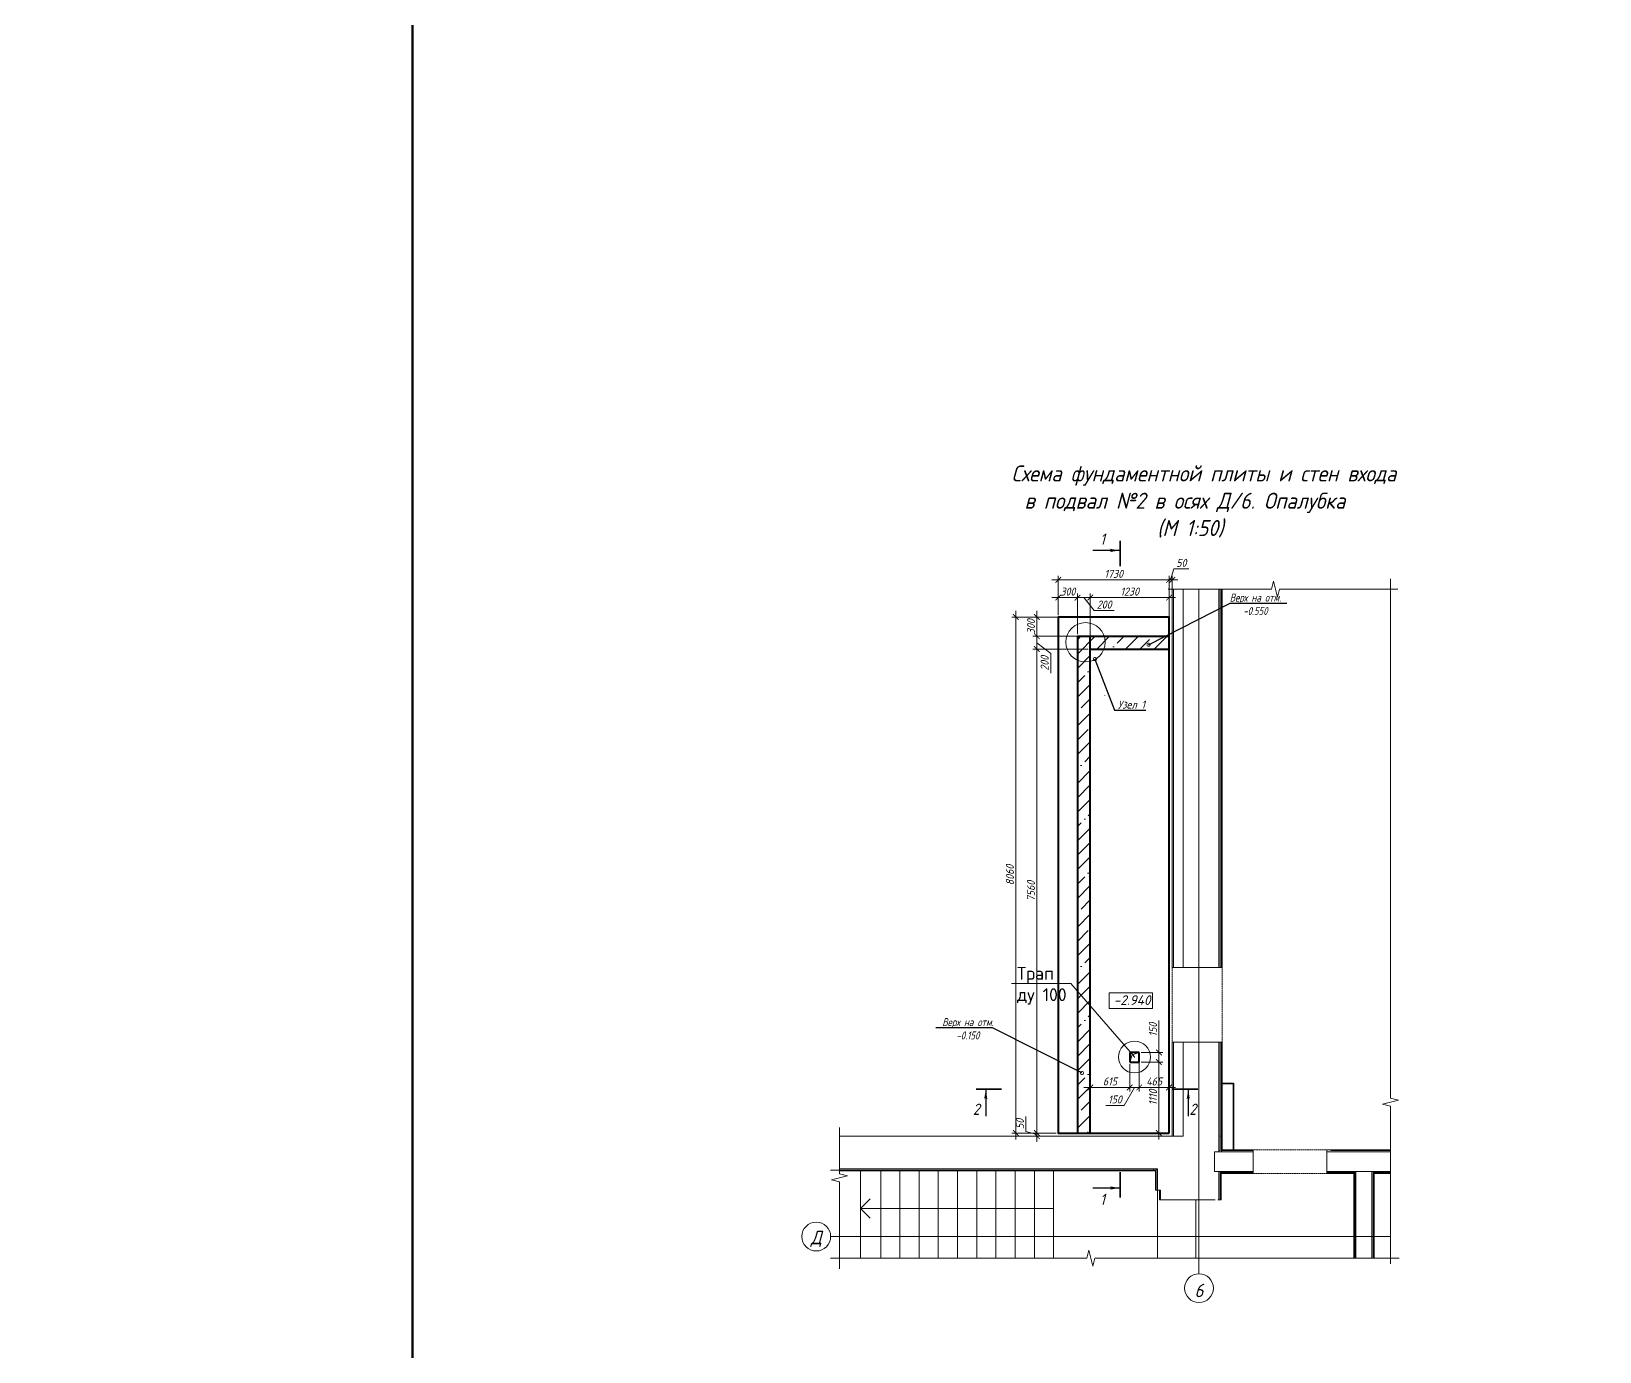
# Model space of a CAD drawing. Header units: millimetres. Extents: x 504091 to 2165846, y 135022 to 442887.
# Drawn here: x 1325311 to 1349805, y 241223 to 261848 of the extents above; entities that cross this region are included whole.
import ezdxf
from ezdxf import colors
from ezdxf.entities.mleader import LeaderData, LeaderLine
from ezdxf.math import Vec2, Vec3

# ---------------------------------------------------------------- set-up
doc = ezdxf.new("R2010")
doc.units = ezdxf.units.MM
for name, pattern in [('ADSK_Линия сетки', [25, 20, -2.5, 0, -2.5]), ('IMPORT-ADSK_Штриховая_ш3 п1_5 _2_', [4.5, 3, -1.5]), ('осеваяX2', [4, 2.5, -0.5, 0.5, -0.5])]:
    doc.linetypes.add(name, pattern=pattern)
doc.layers.get('Defpoints').update_dxf_attribs({"color": 255})
doc.layers.add('!Defpoints', color=255, linetype='Continuous', lineweight=5, plot=False)
doc.layers.add('ВСПОМОГАТЕЛЬНЫЙ', color=52, linetype='Continuous', lineweight=5, plot=False)
for name, color, linetype, lineweight in [('+АР_Вспомогательная', 7, 'Continuous', 9), ('A-DETL', 90, 'Continuous', 9), ('A-DETL-GENF', 92, 'Continuous', 18), ('A-DETL-MEDM', 33, 'Continuous', 9), ('A-DETL-THIN', 151, 'Continuous', 18), ('S-STRS', 31, 'Continuous', 9), ('Аннотация', 7, 'Continuous', 9), ('Монолит тонкий', 204, 'Continuous', 9), ('Обобщенные модели', 7, 'Continuous', 18), ('Оси', 165, 'осеваяX2', 13), ('отметки', 7, 'Continuous', 20), ('Размер', 7, 'Continuous', 13), ('Размеры КР', 164, 'Continuous', 9)]:
    doc.layers.add(name, color=color, linetype=linetype, lineweight=lineweight)
for name, color, linetype in [('PS_Обозначения', 7, 'Continuous'), ('SGRAND', 7, 'Continuous'), ('Контур', 7, 'Continuous')]:
    doc.layers.add(name, color=color, linetype=linetype)
doc.styles.add('GOST 2.304_new', font='isocpeur.ttf', dxfattribs={"width": 0.9, "oblique": 15})
doc.styles.add('PDF ISOCPEUR', font='isocpeur.ttf')
doc.dimstyles.new('SPDS 1_50', dxfattribs={"dimscale": 50, "dimtxt": 2.5, "dimasz": 1.77, "dimexe": 1.25, "dimexo": 0.625, "dimtad": 1, "dimdec": 0, "dimrnd": 0.001, "dimzin": 9, "dimtxsty": 'GOST 2.304_new', "dimblk": 'ARCHTICK', "dimcen": 2.5, "dimdle": 2, "dimclrt": 256, "dimadec": 0, "dimazin": 2, "dimtfac": 0.75, "dimtdec": 0, "dimtmove": 1, "dimatfit": 3, "dimfxl": 0, "dimtolj": 1, "dimlwd": 9, "dimlwe": 9, "dimarcsym": 0})

# ---------------------------------------------------------------- blocks, each defined once
blk = doc.blocks.new('_ArchTick')
at = {"color": 0, "linetype": 'ByBlock', "const_width": 0.15}
blk.add_lwpolyline([(-0.5, -0.5), (0.5, 0.5)], dxfattribs=at)
blk = doc.blocks.new('*D3039')
at = {"layer": 'Defpoints', "color": 0, "lineweight": 20, "transparency": 16777216}
for p in [(1343080, 253279), (1341350, 252698), (1343080, 252698)]:
    blk.add_point(p, dxfattribs=at)
at = {"layer": 'Размеры КР', "color": 0, "lineweight": 9, "transparency": 16777216}
for p, q in [((1341250, 253279), (1343180, 253279)), ((1341350, 252729), (1341350, 253342)), ((1343080, 252729), (1343080, 253342))]:
    blk.add_line(p, q, dxfattribs=at)
at = {"layer": 'Размеры КР', "color": 0, "lineweight": 9, "transparency": 16777216, "xscale": 88.5, "yscale": 88.5, "zscale": 88.5, "rotation": 180}
blk.add_blockref('_ArchTick', (1341350, 253279), dxfattribs=at)
at = {"layer": 'Размеры КР', "color": 0, "lineweight": 9, "transparency": 16777216, "xscale": 88.5, "yscale": 88.5, "zscale": 88.5}
blk.add_blockref('_ArchTick', (1343080, 253279), dxfattribs=at)
at = {"layer": 'Размеры КР', "lineweight": 20, "transparency": 16777216, "insert": (1342215, 253373), "char_height": 125, "attachment_point": 5, "style": 'GOST 2.304_new'}
blk.add_mtext('\\A1;1730', dxfattribs=at)
blk = doc.blocks.new('*D3040')
at = {"layer": 'Defpoints', "color": 0, "lineweight": 20, "transparency": 16777216}
for p in [(1343130, 253279), (1343130, 252855), (1343080, 252698)]:
    blk.add_point(p, dxfattribs=at)
at = {"layer": 'Размеры КР', "color": 0, "lineweight": 9, "transparency": 16777216}
for p, q in [((1343080, 253279), (1342991, 253279)), ((1343080, 252729), (1343080, 253342)), ((1343080, 253279), (1343130, 253279)), ((1343080, 253279), (1343130, 253279)), ((1343105, 253279), (1343156, 253451)), ((1343130, 252887), (1343130, 253342)), ((1343130, 253279), (1343218, 253279)), ((1343156, 253451), (1343387, 253451))]:
    blk.add_line(p, q, dxfattribs=at)
at = {"layer": 'Размеры КР', "color": 0, "lineweight": 9, "transparency": 16777216, "xscale": 88.5, "yscale": 88.5, "zscale": 88.5}
blk.add_blockref('_ArchTick', (1343080, 253279), dxfattribs=at)
at = {"layer": 'Размеры КР', "color": 0, "lineweight": 9, "transparency": 16777216, "xscale": 88.5, "yscale": 88.5, "zscale": 88.5, "rotation": 180}
blk.add_blockref('_ArchTick', (1343130, 253279), dxfattribs=at)
at = {"layer": 'Размеры КР', "lineweight": 20, "transparency": 16777216, "insert": (1343272, 253545), "char_height": 125, "attachment_point": 5, "style": 'GOST 2.304_new'}
blk.add_mtext('\\A1;50', dxfattribs=at)
blk = doc.blocks.new('*D3041')
at = {"layer": 'Defpoints', "color": 0, "lineweight": 20, "transparency": 16777216}
for p in [(1341650, 253002), (1341350, 252698), (1341650, 252398)]:
    blk.add_point(p, dxfattribs=at)
at = {"layer": 'Размеры КР', "color": 0, "lineweight": 9, "transparency": 16777216}
for p, q in [((1341350, 252729), (1341350, 253065)), ((1341650, 252429), (1341650, 253065)), ((1341250, 253002), (1341750, 253002))]:
    blk.add_line(p, q, dxfattribs=at)
at = {"layer": 'Размеры КР', "color": 0, "lineweight": 9, "transparency": 16777216, "xscale": 88.5, "yscale": 88.5, "zscale": 88.5, "rotation": 180}
blk.add_blockref('_ArchTick', (1341350, 253002), dxfattribs=at)
at = {"layer": 'Размеры КР', "color": 0, "lineweight": 9, "transparency": 16777216, "xscale": 88.5, "yscale": 88.5, "zscale": 88.5}
blk.add_blockref('_ArchTick', (1341650, 253002), dxfattribs=at)
at = {"layer": 'Размеры КР', "lineweight": 20, "transparency": 16777216, "insert": (1341500, 253096), "char_height": 125, "attachment_point": 5, "style": 'GOST 2.304_new'}
blk.add_mtext('\\A1;300', dxfattribs=at)
blk = doc.blocks.new('*D3042')
at = {"layer": 'Defpoints', "color": 0, "lineweight": 20, "transparency": 16777216}
for p in [(1341850, 253002), (1341650, 252398), (1341850, 252198)]:
    blk.add_point(p, dxfattribs=at)
at = {"layer": 'Размеры КР', "color": 0, "lineweight": 9, "transparency": 16777216}
for p, q in [((1341650, 252429), (1341650, 253065)), ((1341850, 252229), (1341850, 253065)), ((1341550, 253002), (1341950, 253002)), ((1341750, 253002), (1341912, 252799)), ((1341912, 252799), (1342222, 252799))]:
    blk.add_line(p, q, dxfattribs=at)
at = {"layer": 'Размеры КР', "color": 0, "lineweight": 9, "transparency": 16777216, "xscale": 88.5, "yscale": 88.5, "zscale": 88.5, "rotation": 180}
blk.add_blockref('_ArchTick', (1341650, 253002), dxfattribs=at)
at = {"layer": 'Размеры КР', "color": 0, "lineweight": 9, "transparency": 16777216, "xscale": 88.5, "yscale": 88.5, "zscale": 88.5}
blk.add_blockref('_ArchTick', (1341850, 253002), dxfattribs=at)
at = {"layer": 'Размеры КР', "lineweight": 20, "transparency": 16777216, "insert": (1342067, 252893), "char_height": 125, "attachment_point": 5, "style": 'GOST 2.304_new'}
blk.add_mtext('\\A1;200', dxfattribs=at)
blk = doc.blocks.new('*D3043')
at = {"layer": 'Defpoints', "color": 0, "lineweight": 20, "transparency": 16777216}
for p in [(1343080, 253002), (1341850, 252198), (1343080, 252198)]:
    blk.add_point(p, dxfattribs=at)
at = {"layer": 'Размеры КР', "color": 0, "lineweight": 9, "transparency": 16777216}
for p, q in [((1341850, 252229), (1341850, 253065)), ((1343080, 252229), (1343080, 253065)), ((1341750, 253002), (1343180, 253002))]:
    blk.add_line(p, q, dxfattribs=at)
at = {"layer": 'Размеры КР', "color": 0, "lineweight": 9, "transparency": 16777216, "xscale": 88.5, "yscale": 88.5, "zscale": 88.5, "rotation": 180}
blk.add_blockref('_ArchTick', (1341850, 253002), dxfattribs=at)
at = {"layer": 'Размеры КР', "color": 0, "lineweight": 9, "transparency": 16777216, "xscale": 88.5, "yscale": 88.5, "zscale": 88.5}
blk.add_blockref('_ArchTick', (1343080, 253002), dxfattribs=at)
at = {"layer": 'Размеры КР', "lineweight": 20, "transparency": 16777216, "insert": (1342465, 253096), "char_height": 125, "attachment_point": 5, "style": 'GOST 2.304_new'}
blk.add_mtext('\\A1;1230', dxfattribs=at)
blk = doc.blocks.new('*D3044')
at = {"layer": 'Defpoints', "color": 0, "lineweight": 20, "transparency": 16777216}
for p in [(1341016, 244638), (1341231, 244588), (1341350, 244638)]:
    blk.add_point(p, dxfattribs=at)
at = {"layer": 'Размеры КР', "color": 0, "lineweight": 9, "transparency": 16777216}
for p, q in [((1340844, 244664), (1340844, 244895)), ((1341016, 244638), (1341016, 244726)), ((1341016, 244613), (1340844, 244664)), ((1341318, 244638), (1340954, 244638)), ((1341200, 244588), (1340954, 244588)), ((1341016, 244588), (1341016, 244638)), ((1341016, 244588), (1341016, 244638)), ((1341016, 244588), (1341016, 244499))]:
    blk.add_line(p, q, dxfattribs=at)
at = {"layer": 'Размеры КР', "color": 0, "lineweight": 9, "transparency": 16777216, "xscale": 88.5, "yscale": 88.5, "zscale": 88.5}
for p, rotation in [((1341016, 244638), 270), ((1341016, 244588), 90)]:
    blk.add_blockref('_ArchTick', p, dxfattribs=dict(at, rotation=rotation))
at = {"layer": 'Размеры КР', "lineweight": 20, "transparency": 16777216, "insert": (1340751, 244780), "char_height": 125, "attachment_point": 5, "rotation": 90, "style": 'GOST 2.304_new'}
blk.add_mtext('\\A1;50', dxfattribs=at)
blk = doc.blocks.new('*D3045')
at = {"layer": 'Defpoints', "color": 0, "lineweight": 20, "transparency": 16777216}
for p in [(1341016, 252198), (1341850, 252198), (1341350, 244638)]:
    blk.add_point(p, dxfattribs=at)
at = {"layer": 'Размеры КР', "color": 0, "lineweight": 9, "transparency": 16777216}
for p, q in [((1341016, 244538), (1341016, 252298)), ((1341818, 252198), (1340954, 252198)), ((1341318, 244638), (1340954, 244638))]:
    blk.add_line(p, q, dxfattribs=at)
at = {"layer": 'Размеры КР', "color": 0, "lineweight": 9, "transparency": 16777216, "xscale": 88.5, "yscale": 88.5, "zscale": 88.5}
for p, rotation in [((1341016, 252198), 90), ((1341016, 244638), 270)]:
    blk.add_blockref('_ArchTick', p, dxfattribs=dict(at, rotation=rotation))
at = {"layer": 'Размеры КР', "lineweight": 20, "transparency": 16777216, "insert": (1340923, 248418), "char_height": 125, "attachment_point": 5, "rotation": 90, "style": 'GOST 2.304_new'}
blk.add_mtext('\\A1;7560', dxfattribs=at)
blk = doc.blocks.new('*D3046')
at = {"layer": 'Defpoints', "color": 0, "lineweight": 20, "transparency": 16777216}
for p in [(1341016, 252398), (1341850, 252398), (1341850, 252198)]:
    blk.add_point(p, dxfattribs=at)
at = {"layer": 'Размеры КР', "color": 0, "lineweight": 9, "transparency": 16777216}
for p, q in [((1341818, 252398), (1340954, 252398)), ((1341016, 252098), (1341016, 252498)), ((1341016, 252298), (1341231, 252131)), ((1341818, 252198), (1340954, 252198)), ((1341231, 252131), (1341231, 251821))]:
    blk.add_line(p, q, dxfattribs=at)
at = {"layer": 'Размеры КР', "color": 0, "lineweight": 9, "transparency": 16777216, "xscale": 88.5, "yscale": 88.5, "zscale": 88.5}
for p, rotation in [((1341016, 252398), 90), ((1341016, 252198), 270)]:
    blk.add_blockref('_ArchTick', p, dxfattribs=dict(at, rotation=rotation))
at = {"layer": 'Размеры КР', "lineweight": 20, "transparency": 16777216, "insert": (1341137, 251976), "char_height": 125, "attachment_point": 5, "rotation": 90, "style": 'GOST 2.304_new'}
blk.add_mtext('\\A1;200', dxfattribs=at)
blk = doc.blocks.new('*D3047')
at = {"layer": 'Defpoints', "color": 0, "lineweight": 20, "transparency": 16777216}
for p in [(1341016, 252698), (1341650, 252698), (1341850, 252398)]:
    blk.add_point(p, dxfattribs=at)
at = {"layer": 'Размеры КР', "color": 0, "lineweight": 9, "transparency": 16777216}
for p, q in [((1341016, 252298), (1341016, 252798)), ((1341618, 252698), (1340954, 252698)), ((1341818, 252398), (1340954, 252398))]:
    blk.add_line(p, q, dxfattribs=at)
at = {"layer": 'Размеры КР', "color": 0, "lineweight": 9, "transparency": 16777216, "xscale": 88.5, "yscale": 88.5, "zscale": 88.5}
for p, rotation in [((1341016, 252698), 90), ((1341016, 252398), 270)]:
    blk.add_blockref('_ArchTick', p, dxfattribs=dict(at, rotation=rotation))
at = {"layer": 'Размеры КР', "lineweight": 20, "transparency": 16777216, "insert": (1340923, 252548), "char_height": 125, "attachment_point": 5, "rotation": 90, "style": 'GOST 2.304_new'}
blk.add_mtext('\\A1;300', dxfattribs=at)
blk = doc.blocks.new('*D3048')
at = {"layer": 'Defpoints', "color": 0, "lineweight": 20, "transparency": 16777216}
for p in [(1340688, 252698), (1341350, 252698), (1341350, 244638)]:
    blk.add_point(p, dxfattribs=at)
at = {"layer": 'Размеры КР', "color": 0, "lineweight": 9, "transparency": 16777216}
for p, q in [((1340688, 244538), (1340688, 252798)), ((1341318, 252698), (1340626, 252698)), ((1341318, 244638), (1340626, 244638))]:
    blk.add_line(p, q, dxfattribs=at)
at = {"layer": 'Размеры КР', "color": 0, "lineweight": 9, "transparency": 16777216, "xscale": 88.5, "yscale": 88.5, "zscale": 88.5}
for p, rotation in [((1340688, 252698), 90), ((1340688, 244638), 270)]:
    blk.add_blockref('_ArchTick', p, dxfattribs=dict(at, rotation=rotation))
at = {"layer": 'Размеры КР', "lineweight": 20, "transparency": 16777216, "insert": (1340594, 248668), "char_height": 125, "attachment_point": 5, "rotation": 90, "style": 'GOST 2.304_new'}
blk.add_mtext('\\A1;8060', dxfattribs=at)
blk = doc.blocks.new('_DotSmall')
at = {"color": 0, "linetype": 'ByBlock', "lineweight": 35, "const_width": 0.5}
blk.add_lwpolyline([(-0.0625, 0, 1), (0.0625, 0, 1)], format="xyb", close=True, dxfattribs=at)
blk = doc.blocks.new('_None')
blk = doc.blocks.new('*D4284')
at = {"layer": 'Defpoints', "color": 0, "lineweight": 20, "transparency": 16777216}
for p in [(1342465, 245747), (1341850, 245578), (1342465, 245350)]:
    blk.add_point(p, dxfattribs=at)
at = {"layer": 'Размеры КР', "color": 0, "lineweight": 9, "transparency": 16777216}
for p, q in [((1342465, 245716), (1342465, 245288)), ((1341850, 245547), (1341850, 245288)), ((1341750, 245350), (1342565, 245350))]:
    blk.add_line(p, q, dxfattribs=at)
at = {"layer": 'Размеры КР', "color": 0, "lineweight": 9, "transparency": 16777216, "xscale": 88.5, "yscale": 88.5, "zscale": 88.5, "rotation": 180}
blk.add_blockref('_ArchTick', (1341850, 245350), dxfattribs=at)
at = {"layer": 'Размеры КР', "color": 0, "lineweight": 9, "transparency": 16777216, "xscale": 88.5, "yscale": 88.5, "zscale": 88.5}
blk.add_blockref('_ArchTick', (1342465, 245350), dxfattribs=at)
at = {"layer": 'Размеры КР', "lineweight": 20, "transparency": 16777216, "insert": (1342157, 245444), "char_height": 125, "attachment_point": 5, "style": 'GOST 2.304_new'}
blk.add_mtext('\\A1;615', dxfattribs=at)
blk = doc.blocks.new('*D4285')
at = {"layer": 'Defpoints', "color": 0, "lineweight": 20, "transparency": 16777216}
for p in [(1342465, 245747), (1342615, 245787), (1342615, 245350)]:
    blk.add_point(p, dxfattribs=at)
at = {"layer": 'Размеры КР', "color": 0, "lineweight": 9, "transparency": 16777216}
for p, q in [((1342465, 245716), (1342465, 245288)), ((1342615, 245756), (1342615, 245288)), ((1342365, 245350), (1342715, 245350)), ((1342540, 245350), (1342379, 245068)), ((1342379, 245068), (1342091, 245068))]:
    blk.add_line(p, q, dxfattribs=at)
at = {"layer": 'Размеры КР', "color": 0, "lineweight": 9, "transparency": 16777216, "xscale": 88.5, "yscale": 88.5, "zscale": 88.5, "rotation": 180}
blk.add_blockref('_ArchTick', (1342465, 245350), dxfattribs=at)
at = {"layer": 'Размеры КР', "color": 0, "lineweight": 9, "transparency": 16777216, "xscale": 88.5, "yscale": 88.5, "zscale": 88.5}
blk.add_blockref('_ArchTick', (1342615, 245350), dxfattribs=at)
at = {"layer": 'Размеры КР', "lineweight": 20, "transparency": 16777216, "insert": (1342235, 245162), "char_height": 125, "attachment_point": 5, "style": 'GOST 2.304_new'}
blk.add_mtext('\\A1;150', dxfattribs=at)
blk = doc.blocks.new('*D4286')
at = {"layer": 'Defpoints', "color": 0, "lineweight": 20, "transparency": 16777216}
for p in [(1342615, 245787), (1343080, 245772), (1343080, 245350)]:
    blk.add_point(p, dxfattribs=at)
at = {"layer": 'Размеры КР', "color": 0, "lineweight": 9, "transparency": 16777216}
for p, q in [((1342615, 245756), (1342615, 245288)), ((1343080, 245741), (1343080, 245288)), ((1342515, 245350), (1343180, 245350))]:
    blk.add_line(p, q, dxfattribs=at)
at = {"layer": 'Размеры КР', "color": 0, "lineweight": 9, "transparency": 16777216, "xscale": 88.5, "yscale": 88.5, "zscale": 88.5, "rotation": 180}
blk.add_blockref('_ArchTick', (1342615, 245350), dxfattribs=at)
at = {"layer": 'Размеры КР', "color": 0, "lineweight": 9, "transparency": 16777216, "xscale": 88.5, "yscale": 88.5, "zscale": 88.5}
blk.add_blockref('_ArchTick', (1343080, 245350), dxfattribs=at)
at = {"layer": 'Размеры КР', "lineweight": 20, "transparency": 16777216, "insert": (1342847, 245444), "char_height": 125, "attachment_point": 5, "style": 'GOST 2.304_new'}
blk.add_mtext('\\A1;465', dxfattribs=at)
blk = doc.blocks.new('*D4287')
at = {"layer": 'Defpoints', "color": 0, "lineweight": 20, "transparency": 16777216}
for p in [(1342615, 245747), (1342922, 245747), (1342683, 244638)]:
    blk.add_point(p, dxfattribs=at)
at = {"layer": 'Размеры КР', "color": 0, "lineweight": 9, "transparency": 16777216}
for p, q in [((1342646, 245747), (1342985, 245747)), ((1342922, 244538), (1342922, 245847)), ((1342714, 244638), (1342985, 244638))]:
    blk.add_line(p, q, dxfattribs=at)
at = {"layer": 'Размеры КР', "color": 0, "lineweight": 9, "transparency": 16777216, "xscale": 88.5, "yscale": 88.5, "zscale": 88.5}
for p, rotation in [((1342922, 245747), 90), ((1342922, 244638), 270)]:
    blk.add_blockref('_ArchTick', p, dxfattribs=dict(at, rotation=rotation))
at = {"layer": 'Размеры КР', "lineweight": 20, "transparency": 16777216, "insert": (1342829, 245193), "char_height": 125, "attachment_point": 5, "rotation": 90, "style": 'GOST 2.304_new'}
blk.add_mtext('\\A1;1110', dxfattribs=at)
blk = doc.blocks.new('*D4288')
at = {"layer": 'Defpoints', "color": 0, "lineweight": 20, "transparency": 16777216}
for p in [(1342615, 245897), (1342615, 245747), (1342922, 245897)]:
    blk.add_point(p, dxfattribs=at)
at = {"layer": 'Размеры КР', "color": 0, "lineweight": 9, "transparency": 16777216}
for p, q in [((1342922, 246396), (1342922, 245897)), ((1342922, 245647), (1342922, 245997)), ((1342646, 245897), (1342985, 245897)), ((1342646, 245747), (1342985, 245747))]:
    blk.add_line(p, q, dxfattribs=at)
at = {"layer": 'Размеры КР', "color": 0, "lineweight": 9, "transparency": 16777216, "xscale": 88.5, "yscale": 88.5, "zscale": 88.5}
for p, rotation in [((1342922, 245897), 90), ((1342922, 245747), 270)]:
    blk.add_blockref('_ArchTick', p, dxfattribs=dict(at, rotation=rotation))
at = {"layer": 'Размеры КР', "lineweight": 20, "transparency": 16777216, "insert": (1342829, 246253), "char_height": 125, "attachment_point": 5, "rotation": 90, "style": 'GOST 2.304_new'}
blk.add_mtext('\\A1;150', dxfattribs=at)

msp = doc.modelspace()

# ---------------------------------------------------------------- hatches: boundary and pattern name
at = {"layer": 'A-DETL-GENF'}
for points in [[(1344072.7163, 245403.7605), (1344072.7163, 245415.7605), (1343911.6436, 245415.7605), (1343911.6436, 245403.7605)], [(1344091.6436, 244375.7605), (1344091.6436, 245415.7605), (1344079.6436, 245415.7605), (1344079.6436, 244375.7605)]]:
    msp.add_hatch(color=150, dxfattribs=at).paths.add_polyline_path(points)
at = {"layer": 'PS_Обозначения', "ltscale": 50}
for points in [[(1342301.9386, 253739.1372), (1342151.9386, 253765.5372, -0.8390996312), (1342151.9386, 253712.7372)], [(1340217.1418, 245310.2996), (1340190.7418, 245160.2996, -0.8390996312), (1340243.5418, 245160.2996)], [(1343380.0102, 245310.2996), (1343406.4102, 245160.2996, 0.8390996312), (1343353.6102, 245160.2996)], [(1342301.9386, 243778.8136), (1342151.9386, 243752.4136, 0.8390996312), (1342151.9386, 243805.2136)]]:
    msp.add_hatch(color=256, dxfattribs=at).paths.add_polyline_path(points, flags=0)
at = {"layer": 'SGRAND', "lineweight": 20}
h = msp.add_hatch(dxfattribs=at)
h.set_pattern_fill('ANSI35', color=256, scale=50)
h.paths.add_polyline_path([(1341849.6436, 252197.8343), (1343079.6436, 252197.8343), (1343079.6436, 252397.8343), (1341649.6436, 252397.8343), (1341649.6436, 244637.8343), (1341849.6436, 244637.8343)])

# ---------------------------------------------------------------- linework, layer by layer
at = {"layer": '!Defpoints', "ltscale": 50}
msp.add_circle((1342539.9037, 245824.8379), 249.0868, dxfattribs=at)
at = {"layer": '+АР_Вспомогательная', "color": 7, "linetype": 'Continuous', "ltscale": 50}
for points in [[(1346539.7141, 253294.4139), (1346539.7141, 245182.2567), (1346664.7141, 245151.0067), (1346414.7141, 245088.5067), (1346539.7141, 245057.2567), (1346539.7141, 242593.0162)], [(1343068.6378, 253131.4399), (1344681.4142, 253131.4399), (1344712.6642, 253256.4399), (1344775.1642, 253006.4399), (1344806.4142, 253131.4399), (1346653.424, 253131.4399)], [(1337934.7994, 244726.187), (1337934.7994, 244002.3505), (1338059.7994, 243971.1005), (1337809.7994, 243908.6005), (1337934.7994, 243877.3505), (1337934.7994, 242514.078)], [(1337790.2368, 242681.0658), (1341796.0541, 242681.0658), (1341827.3041, 242806.0658), (1341889.8041, 242556.0658), (1341921.0541, 242681.0658), (1346671.2978, 242681.0658)]]:
    msp.add_lwpolyline(points, dxfattribs=at)
at = {"layer": 'A-DETL', "color": 18, "true_color": 0x000000}
for p, q in [((1343879.6436, 253131.4399), (1343879.6436, 247223.8094)), ((1343899.6436, 253131.4399), (1343899.6436, 247223.8094)), ((1343909.6436, 247223.8094), (1343909.6436, 253131.4399)), ((1343911.6436, 248018.6273), (1343911.6436, 253131.4399)), ((1343911.6436, 247223.8094), (1343911.6436, 248006.6273)), ((1343859.6436, 247223.8094), (1343911.6436, 247223.8094)), ((1343859.6436, 246056.8094), (1343911.6436, 246056.8094)), ((1343879.6436, 244363.7605), (1343879.6436, 246056.8094)), ((1343899.6436, 246056.8094), (1343899.6436, 244587.8343)), ((1343909.6436, 244373.7605), (1343909.6436, 246056.8094)), ((1343911.6436, 246056.8094), (1343911.6436, 245415.7605)), ((1343911.6436, 245403.7605), (1343911.6436, 244375.7605)), ((1343791.9427, 244038.7605), (1343791.9427, 244343.7605)), ((1343791.9427, 244343.7605), (1343899.6436, 244343.7605)), ((1343859.6436, 244363.7605), (1343859.6436, 244343.7605)), ((1343909.6436, 244363.7605), (1343899.6436, 244363.7605)), ((1344393.5643, 244373.7605), (1343909.6436, 244373.7605)), ((1344308.5643, 244363.7605), (1343909.6436, 244363.7605)), ((1343911.6436, 244375.7605), (1344079.6436, 244375.7605)), ((1344091.6436, 244375.7605), (1344393.5643, 244375.7605)), ((1344308.5643, 244363.7605), (1344393.5643, 244363.7605)), ((1344393.5643, 244343.7605), (1344308.5643, 244343.7605)), ((1346539.7141, 244375.7605), (1345543.5643, 244375.7605)), ((1346539.7141, 244373.7605), (1345543.5643, 244373.7605)), ((1345608.5643, 244363.7605), (1346539.7141, 244363.7605)), ((1337934.7994, 244057.8343), (1337792.2114, 244057.8343)), ((1342837.2468, 244057.8343), (1337792.2114, 244057.8343)), ((1337934.7994, 244047.8343), (1342869.6436, 244047.8343)), ((1337934.7994, 244045.8343), (1342867.6436, 244045.8343)), ((1338260.9222, 242681.0658), (1338260.9222, 244045.8343)), ((1338260.9222, 244045.8343), (1338260.9222, 242681.0658)), ((1338575.9222, 244045.8343), (1338575.9222, 242681.0658)), ((1338575.9222, 242681.0658), (1338575.9222, 244045.8343)), ((1338875.9222, 244045.8343), (1338875.9222, 242681.0658)), ((1338875.9222, 242681.0658), (1338875.9222, 244045.8343)), ((1339175.9222, 244045.8343), (1339175.9222, 242681.0658)), ((1339175.9222, 242681.0658), (1339175.9222, 244045.8343)), ((1339475.9222, 244045.8343), (1339475.9222, 242681.0658)), ((1339475.9222, 242681.0658), (1339475.9222, 244045.8343)), ((1339775.9222, 244045.8343), (1339775.9222, 242681.0658)), ((1339775.9222, 242681.0658), (1339775.9222, 244045.8343)), ((1340075.9222, 244045.8343), (1340075.9222, 242681.0658)), ((1340075.9222, 242681.0658), (1340075.9222, 244045.8343)), ((1340375.9222, 244045.8343), (1340375.9222, 242681.0658)), ((1340375.9222, 242681.0658), (1340375.9222, 244045.8343)), ((1340675.9222, 244045.8343), (1340675.9222, 242681.0658)), ((1340675.9222, 242681.0658), (1340675.9222, 244045.8343)), ((1340975.9222, 242681.0658), (1340975.9222, 244045.8343)), ((1340975.9222, 244045.8343), (1340975.9222, 242681.0658)), ((1341275.9222, 242681.0658), (1341275.9222, 244045.8343)), ((1341275.9222, 244045.8343), (1341275.9222, 242681.0658)), ((1342837.2468, 244077.8343), (1342837.2468, 244057.8343)), ((1342837.2468, 244057.8343), (1342879.6436, 244057.8343)), ((1342867.6436, 244045.8343), (1342867.6436, 243744.107)), ((1342869.6436, 244047.8343), (1342869.6436, 243744.1018)), ((1342879.6436, 244057.8343), (1342879.6436, 244071.8343)), ((1342879.6436, 244071.8343), (1342899.6436, 244071.8343)), ((1342879.6436, 243744.0757), (1342879.6436, 244057.8343)), ((1343859.6436, 244038.7605), (1343791.9427, 244038.7605)), ((1343879.6436, 244018.7605), (1343889.6436, 244018.7605)), ((1343879.6436, 244018.7605), (1343879.6436, 243744.0757)), ((1343889.6436, 244018.7605), (1344308.5643, 244018.7605)), ((1343889.6436, 243594.0212), (1343889.6436, 244008.7605)), ((1343889.6436, 244008.7605), (1344393.5643, 244008.7605)), ((1343891.6436, 243594.0212), (1343891.6436, 244006.7605)), ((1343891.6436, 244006.7605), (1344393.5643, 244006.7605)), ((1344393.5643, 244018.7605), (1344308.5643, 244018.7605)), ((1344393.5643, 244006.7605), (1344393.5643, 244038.7605)), ((1345543.5643, 244038.7605), (1345543.5643, 244006.7605)), ((1345543.5643, 244018.7605), (1345608.5643, 244018.7605)), ((1345543.5643, 244008.7605), (1345968.9229, 244008.7605)), ((1345543.5643, 244006.7605), (1345966.9229, 244006.7605)), ((1345608.5643, 244018.7605), (1345968.9229, 244018.7605)), ((1345966.9229, 244006.7605), (1345966.9229, 242681.0658)), ((1345968.9229, 244018.7605), (1345978.9229, 244018.7605)), ((1345968.9229, 244008.7605), (1345968.9229, 242681.0658)), ((1345978.9229, 244018.7605), (1345978.9229, 242681.0658)), ((1346268.9229, 242681.0658), (1346268.9229, 244018.7605)), ((1346268.9229, 244018.7605), (1346539.7141, 244018.7605)), ((1346278.9229, 242681.0658), (1346278.9229, 244008.7605)), ((1346278.9229, 244008.7605), (1346539.7141, 244008.7605)), ((1346280.9229, 242681.0658), (1346280.9229, 244006.7605)), ((1346280.9229, 244006.7605), (1346539.7141, 244006.7605)), ((1342867.6436, 243744.107), (1342879.6436, 243744.0757)), ((1342879.6436, 243744.0757), (1342899.6436, 243744.0757)), ((1343879.6436, 243594.0757), (1343879.6436, 243744.0757)), ((1343859.6436, 243594.0757), (1343879.6436, 243594.0757)), ((1343879.6436, 243594.0212), (1343891.6436, 243594.0212))]:
    msp.add_line(p, q, dxfattribs=at)
at = {"layer": 'A-DETL', "color": 18, "lineweight": 18, "true_color": 0x000000}
for p, q in [((1343879.6436, 244363.7605), (1343859.6436, 244363.7605)), ((1343859.6436, 244343.7605), (1343899.6436, 244343.7605)), ((1338260.9222, 242681.0658), (1338260.9222, 244045.8343)), ((1342899.6436, 243744.0757), (1342899.6436, 242681.0658)), ((1342899.6436, 242681.0658), (1342899.6436, 243744.0757)), ((1342932.6436, 243744.0757), (1342932.6436, 243594.0757)), ((1338260.9222, 243457.5691), (1338410.9222, 243607.5691)), ((1342932.6436, 243594.0757), (1342944.6436, 243594.0757)), ((1343499.6436, 243594.0757), (1343499.6436, 242681.0658)), ((1343859.6436, 243594.0212), (1343879.6436, 243594.0212)), ((1338575.9222, 243457.5691), (1338260.9222, 243457.5691)), ((1338260.9222, 243457.5691), (1338410.9222, 243307.5691)), ((1338875.9222, 243457.5691), (1338575.9222, 243457.5691)), ((1339175.9222, 243457.5691), (1338875.9222, 243457.5691)), ((1339475.9222, 243457.5691), (1339175.9222, 243457.5691)), ((1339775.9222, 243457.5691), (1339475.9222, 243457.5691)), ((1340075.9222, 243457.5691), (1339775.9222, 243457.5691)), ((1340375.9222, 243457.5691), (1340075.9222, 243457.5691)), ((1340675.9222, 243457.5691), (1340375.9222, 243457.5691)), ((1340975.9222, 243457.5691), (1340675.9222, 243457.5691)), ((1341275.9222, 243457.5691), (1340975.9222, 243457.5691))]:
    msp.add_line(p, q, dxfattribs=at)
at = {"layer": 'A-DETL'}
msp.add_arc((1342108.9229, 251513.9762), 50, 229.09090909, 230.84897235, dxfattribs=at)
at = {"layer": 'A-DETL-MEDM', "color": 18, "true_color": 0x000000}
for p, q in [((1343299.6436, 253131.4399), (1343299.6436, 249897.8343)), ((1343859.6436, 247223.8094), (1343859.6436, 253131.4399)), ((1343899.6436, 248006.6273), (1343899.6436, 248018.6273)), ((1343899.6436, 248018.6273), (1343911.6436, 248018.6273)), ((1343911.6436, 248006.6273), (1343899.6436, 248006.6273)), ((1343129.6436, 247223.8094), (1343859.6436, 247223.8094)), ((1343859.6436, 246056.8094), (1343299.6436, 246056.8094)), ((1343859.6436, 244363.7605), (1343859.6436, 246056.8094)), ((1343899.6436, 245403.7605), (1343899.6436, 245415.7605)), ((1343899.6436, 245415.7605), (1343911.6436, 245415.7605)), ((1343911.6436, 245403.7605), (1343899.6436, 245403.7605)), ((1343299.6436, 244587.8343), (1337934.7994, 244587.8343)), ((1343899.6436, 244587.8343), (1343879.6436, 244587.8343)), ((1343899.6436, 244343.7605), (1343899.6436, 244587.8343)), ((1344308.5643, 244343.7605), (1343899.6436, 244343.7605)), ((1344393.5643, 244343.7605), (1343899.6436, 244343.7605)), ((1344393.5643, 244038.7605), (1344393.5643, 244373.7605)), ((1345543.5643, 244038.7605), (1345543.5643, 244373.7605)), ((1346539.7141, 244343.7605), (1345543.5643, 244343.7605)), ((1345608.5643, 244343.7605), (1346539.7141, 244343.7605)), ((1342899.6436, 244077.8343), (1337934.7994, 244077.8343)), ((1342899.6436, 243744.0757), (1342899.6436, 244077.8343)), ((1343859.6436, 243594.0757), (1343859.6436, 244038.7605)), ((1343859.6436, 244038.7605), (1344393.5643, 244038.7605)), ((1346539.7141, 244038.7605), (1345543.5643, 244038.7605)), ((1345998.9229, 244038.7605), (1345998.9229, 242681.0658)), ((1346248.9229, 242681.0658), (1346248.9229, 244038.7605)), ((1342944.6436, 243744.0757), (1342899.6436, 243744.0757)), ((1342944.6436, 243594.0757), (1342944.6436, 243744.0757)), ((1343799.6436, 243594.0757), (1342944.6436, 243594.0757)), ((1343839.6436, 243594.0757), (1343859.6436, 243594.0757))]:
    msp.add_line(p, q, dxfattribs=at)
at = {"layer": 'A-DETL-THIN', "color": 18, "true_color": 0x000000}
for p, q in [((1343129.6436, 253131.4399), (1343129.6436, 247223.8094)), ((1343149.6436, 253131.4399), (1343149.6436, 247223.8094)), ((1343299.6436, 247223.8094), (1343299.6436, 249897.8343)), ((1343911.6436, 248018.6273), (1343911.6436, 248006.6273)), ((1343129.6436, 246056.8094), (1343129.6436, 244587.8343)), ((1343149.6436, 246056.8094), (1343149.6436, 244587.8343)), ((1343299.6436, 246056.8094), (1343149.6436, 246056.8094)), ((1343299.6436, 244587.8343), (1343299.6436, 246056.8094)), ((1344072.7163, 245415.7605), (1343911.6436, 245415.7605)), ((1343911.6436, 245415.7605), (1343911.6436, 245403.7605)), ((1343911.6436, 245403.7605), (1344072.7163, 245403.7605)), ((1344072.7163, 245403.7605), (1344072.7163, 245415.7605)), ((1344091.6436, 245415.7605), (1344079.6436, 245415.7605)), ((1344079.6436, 245415.7605), (1344079.6436, 244375.7605)), ((1344091.6436, 244375.7605), (1344091.6436, 245415.7605)), ((1344079.6436, 244375.7605), (1344091.6436, 244375.7605)), ((1340245.5137, 244057.5691), (1340095.5137, 244057.5691))]:
    msp.add_line(p, q, dxfattribs=at)
at = {"layer": 'PS_Обозначения', "ltscale": 50}
for points in [[(1342314.4386, 253489.1372, 25, 25, 0), (1342314.4386, 253889.1372, 0, 0, 0)], [(1340467.1418, 245322.7996, 25, 25, 0), (1340067.1418, 245322.7996, 0, 0, 0)], [(1343130.0102, 245322.7996, 25, 25, 0), (1343530.0102, 245322.7996, 0, 0, 0)], [(1342314.4386, 244028.8136, 25, 25, 0), (1342314.4386, 243628.8136, 0, 0, 0)]]:
    msp.add_lwpolyline(points, format="xyseb", dxfattribs=at)
for points in [[(1342301.9386, 253739.1372), (1341892.0475, 253739.1372)], [(1340217.1418, 245310.2996), (1340217.1418, 244900.4085)], [(1343380.0102, 245310.2996), (1343380.0102, 244900.4085)], [(1342301.9386, 243778.8136), (1341892.0475, 243778.8136)]]:
    msp.add_lwpolyline(points, dxfattribs=at)
at = {"layer": 'S-STRS', "color": 18, "linetype": 'IMPORT-ADSK_Штриховая_ш3 п1_5 _2_', "true_color": 0x000000}
for points in [[(1343129.6436, 247223.8094), (1343911.6436, 247223.8094), (1343911.6436, 246056.8094), (1343129.6436, 246056.8094)], [(1344393.5643, 244375.7605), (1345543.5643, 244375.7605), (1345543.5643, 244006.7605), (1344393.5643, 244006.7605)]]:
    msp.add_lwpolyline(points, close=True, dxfattribs=at)
at = {"layer": 'Аннотация', "lineweight": 20}
msp.add_lwpolyline([(1342143.2302, 246825.4569), (1342823.7291, 246825.4569), (1342823.7291, 246580.6985), (1342143.2302, 246580.6985)], close=True, dxfattribs=at)
at = {"layer": 'ВСПОМОГАТЕЛЬНЫЙ', "color": 6}
msp.add_line((1343911.6436, 247223.8094), (1343299.6436, 247223.8094), dxfattribs=at)
at = {"layer": 'Контур', "lineweight": 20}
for centre in [(1337569.8351, 243020.3094), (1343546.8121, 242214.7839)]:
    msp.add_circle(centre, 225, dxfattribs=at)
at = {"layer": 'Монолит тонкий', "lineweight": 40, "ltscale": 100}
for p, q in [((1341649.6436, 252397.8343), (1343079.6436, 252397.8343)), ((1341649.6436, 252397.8343), (1341649.6436, 244637.8343)), ((1341849.6436, 244637.8343), (1341849.6436, 252397.8343)), ((1341849.6436, 252197.8343), (1343079.6436, 252197.8343)), ((1342614.9037, 245897.3379), (1342464.9037, 245897.3379)), ((1342464.9037, 245897.3379), (1342464.9037, 245747.3379)), ((1342464.9037, 245747.3379), (1342614.9037, 245747.3379)), ((1342614.9037, 245747.3379), (1342614.9037, 245897.3379))]:
    msp.add_line(p, q, dxfattribs=at)
msp.add_lwpolyline([(1343079.6436, 244637.8343), (1343079.6436, 252697.8343), (1341349.6436, 252697.8343), (1341349.6436, 244637.8343)], close=True, dxfattribs=at)
at = {"layer": 'Обобщенные модели'}
for p, q in [((1342464.9037, 245747.3379), (1342464.9037, 245897.3379)), ((1342464.9037, 245897.3379), (1342614.9037, 245897.3379)), ((1342502.4037, 245859.8379), (1342464.9037, 245747.3379)), ((1342614.9037, 245747.3379), (1342464.9037, 245747.3379)), ((1342614.9037, 245897.3379), (1342502.4037, 245859.8379)), ((1342614.9037, 245897.3379), (1342614.9037, 245747.3379))]:
    msp.add_line(p, q, dxfattribs=at)
for start, end in [(0, 180), (120, 180), (180, 0), (240, 345), (15, 90)]:
    msp.add_arc((1342539.9037, 245822.3379), 2.5, start, end, dxfattribs=at)
at = {"layer": 'Оси', "linetype": 'ADSK_Линия сетки'}
for p, q in [((1343546.8121, 242439.7839), (1343546.8121, 253131.4399)), ((1337794.8351, 243020.3094), (1346539.7141, 243020.3094))]:
    msp.add_line(p, q, dxfattribs=at)
at = {"layer": 'Размеры КР', "color": 1, "lineweight": 60}
for points in [[(1260123.0692, 282473.5457), (1331263.6589, 282473.5457), (1331263.6589, 202751.1477), (1260123.0692, 202751.1477)], [(1331263.6589, 282473.5457), (1383846.3793, 282473.5457), (1383846.3793, 199677.5861), (1331263.6589, 199677.5861)]]:
    msp.add_lwpolyline(points, close=True, dxfattribs=at)
at = {"layer": 'Размеры КР', "lineweight": 20}
msp.add_circle((1341774.7671, 252304.2878), 307.2389, dxfattribs=at)

# ---------------------------------------------------------------- texts
at = {"layer": 'PS_Обозначения', "style": 'GOST 2.304_new', "oblique": 15, "width": 0.9}
for s, p in [('1', (1342000.4494, 253828.674)), ('2', (1340015.0949, 244921.939)), ('2', (1343396.6833, 244921.939)), ('1', (1342000.4494, 243514.2768))]:
    msp.add_text(s, height=175, dxfattribs=at).set_placement(p)
at = {"layer": 'Аннотация', "lineweight": 9, "insert": (1340082.8555, 255066.7608), "char_height": 250, "attachment_point": 1, "line_spacing_factor": 1.022766, "style": 'GOST 2.304_new'}
msp.add_mtext_dynamic_manual_height_columns('\\pi536.4281;Схема фундаментной плиты и стен входа \\P\\pi739.43975;в подвал №2 в осях Д/6. Опалубка  \\P\\pi2810.12895;(М 1:50)', width=6808.815989, gutter_width=2500, heights=[1983.7092], dxfattribs=at)
at = {"layer": 'Оси', "char_height": 210, "width": 139.32, "attachment_point": 5, "line_spacing_factor": 1.022766, "style": 'GOST 2.304_new'}
for s, insert in [('\\pt53.9994,108.0009,162.0003,215.9997,269.9991,324.0006,378,431.9994,486.0009,540.0003,593.9997,647.9991,702.0006,756,809.9994,864.0009,918.0003,971.9997,1025.9991,1080.0006,1134,1187.9994,1242.0009,1296.0003,1349.9997,1403.9991,1458.0006,1512,1565.9994,1620.0009,1674.0003,1727.9997;Д', (1337569.4198, 242983.8571)), ('\\pt53.9994,108.0009,162.0003,215.9997,269.9991,324.0006,378,431.9994,486.0009,540.0003,593.9997,647.9991,702.0006,756,809.9994,864.0009,918.0003,971.9997,1025.9991,1080.0006,1134,1187.9994,1242.0009,1296.0003,1349.9997,1403.9991,1458.0006,1512,1565.9994,1620.0009,1674.0003,1727.9997;6', (1343546.3968, 242178.3316))]:
    msp.add_mtext(s, dxfattribs=dict(at, insert=insert))
at = {"layer": 'отметки', "lineweight": 20, "insert": (1342215.9768, 246788.9662), "char_height": 150, "width": 771.616927, "attachment_point": 1, "line_spacing_factor": 1.022761, "style": 'GOST 2.304_new'}
msp.add_mtext('{\\W1;-2.940}', dxfattribs=at)

# ---------------------------------------------------------------- dimensions: what is measured, and where the dimension line sits
at = {"layer": 'Размеры КР', "lineweight": 20}
for base, p1, p2, picture, middle in [((1343129.6436, 253279.1529), (1343079.6436, 252697.8343), (1343129.6436, 252855.4671), '*D3040', (1343187.4561, 253544.7779)), ((1343079.6436, 253279.1529), (1341349.6436, 252697.8343), (1343079.6436, 252697.8343), '*D3039', (1342214.6436, 253372.9029)), ((1343079.6436, 253002.2928), (1341849.6436, 252197.8343), (1343079.6436, 252197.8343), '*D3043', (1342464.6436, 253096.0428)), ((1342464.9037, 245350.0694), (1341849.6436, 245577.9817), (1342464.9037, 245747.3379), '*D4284', (1342157.2737, 245443.8194)), ((1343079.6436, 245350.0694), (1342614.9037, 245787.4806), (1343079.6436, 245771.8749), '*D4286', (1342847.2737, 245443.8194))]:
    dim = msp.add_linear_dim(base=base, p1=p1, p2=p2, dimstyle='SPDS 1_50', dxfattribs=at)
    dim.commit()
    dim.dimension.update_dxf_attribs({"geometry": picture, "text_midpoint": middle})
for base, p1, p2, picture, middle in [((1341649.6436, 253002.2928), (1341349.6436, 252697.8343), (1341649.6436, 252397.8343), '*D3041', (1341499.6436, 253002.2928)), ((1341849.6436, 253002.2928), (1341649.6436, 252397.8343), (1341849.6436, 252197.8343), '*D3042', (1341943.7276, 252798.7546)), ((1342614.9037, 245350.0694), (1342464.9037, 245747.3379), (1342614.9037, 245787.4806), '*D4285', (1342347.3444, 245068.2211))]:
    dim = msp.add_linear_dim(base=base, p1=p1, p2=p2, dimstyle='SPDS 1_50', dxfattribs=at)
    dim.commit()
    dim.dimension.update_dxf_attribs({"geometry": picture, "text_midpoint": middle, "dimtype": 160})
for base, p1, p2, picture, middle in [((1340688.224, 252697.8343), (1341349.6436, 244637.8343), (1341349.6436, 252697.8343), '*D3048', (1340594.474, 248667.8343)), ((1341016.349, 252197.8343), (1341349.6436, 244637.8343), (1341849.6436, 252197.8343), '*D3045', (1340922.599, 248417.8343)), ((1342922.2737, 245747.3379), (1342683.1973, 244637.8343), (1342614.9037, 245747.3379), '*D4287', (1342828.5237, 245192.5861)), ((1341016.349, 244637.8343), (1341230.7892, 244587.8343), (1341349.6436, 244637.8343), '*D3044', (1340750.724, 244695.6468))]:
    dim = msp.add_linear_dim(base=base, p1=p1, p2=p2, angle=90, dimstyle='SPDS 1_50', dxfattribs=at)
    dim.commit()
    dim.dimension.update_dxf_attribs({"geometry": picture, "text_midpoint": middle})
for base, p1, p2, picture, middle in [((1341016.349, 252697.8343), (1341849.6436, 252397.8343), (1341649.6436, 252697.8343), '*D3047', (1341016.349, 252547.8343)), ((1341016.349, 252397.8343), (1341849.6436, 252197.8343), (1341849.6436, 252397.8343), '*D3046', (1341230.5549, 252099.3221)), ((1342922.2737, 245897.3379), (1342614.9037, 245747.3379), (1342614.9037, 245897.3379), '*D4288', (1342921.2087, 246252.5669))]:
    dim = msp.add_linear_dim(base=base, p1=p1, p2=p2, angle=90, dimstyle='SPDS 1_50', dxfattribs=at)
    dim.commit()
    dim.dimension.update_dxf_attribs({"geometry": picture, "text_midpoint": middle, "dimtype": 160})

# ---------------------------------------------------------------- leaders
at = {"layer": '!Defpoints', "ltscale": 50}
ml = msp.add_multileader_mtext('Standard', dxfattribs=at)
ml.set_content('Трап \\Pду 100', color=256, style='PDF ISOCPEUR')
ml.set_leader_properties(color=256, linetype='ByLayer', lineweight=-1)
ml.set_arrow_properties(name='NONE')
ml.build(insert=Vec2(0, 0))
ml.multileader.update_dxf_attribs({"text_left_attachment_type": 6, "text_right_attachment_type": 6, "dogleg_length": 100, "arrow_head_size": 300})
ctx = ml.context
ctx.base_point, ctx.char_height, ctx.arrow_head_size, ctx.landing_gap_size, ctx.plane_origin = Vec3(1340705.3468, 246972.3119), 200, 300, 0, Vec3(1354236.4508, 217865.9038)
ctx.left_attachment, ctx.right_attachment = 6, 6
notes = []
notes.append((ctx, [(1, (1, 1, 0), (1341545.3468, 246972.3119), (-1, 0), 100, [(0, [(1342537.6948, 245826.4715)], 0, [])])]))
ctx.mtext.insert, ctx.mtext.width, ctx.mtext.flow_direction = Vec3(1340705.3468, 247232.3119), 1489.588336, 5
at = {"layer": 'Размер', "ltscale": 20}
ml = msp.add_multileader_mtext('Standard', dxfattribs=at)
ml.set_content('\\A1;{\\W0.8;Верх на отм. -0.550}', color=256, style='GOST 2.304_new')
ml.set_leader_properties()
ml.set_arrow_properties(name='DOTSMALL')
ml.build(insert=Vec2(0, 0))
ml.multileader.update_dxf_attribs({"text_left_attachment_type": 6, "text_right_attachment_type": 6, "dogleg_length": 1, "arrow_head_size": 100})
ctx = ml.context
ctx.base_point, ctx.char_height, ctx.arrow_head_size, ctx.landing_gap_size, ctx.plane_origin = Vec3(1344054.996, 252914.098), 125, 100, 0, Vec3(1319795.5453, 398448.2129)
ctx.left_attachment, ctx.right_attachment, ctx.text_align_type = 6, 6, 1
notes.append((ctx, [(1, (1, 1, 0), (1344034.996, 252914.098), (1, 0), 20, [(0, [(1342759.9896, 252266.1164)], 0, [])])]))
ctx.mtext.insert, ctx.mtext.rotation, ctx.mtext.width, ctx.mtext.alignment, ctx.mtext.flow_direction = Vec3(1344428.4656, 253064.098), 6.2831853072, 854.743649, 2, 5
ml = msp.add_multileader_mtext('Standard', dxfattribs=at)
ml.set_content('\\A1;Узел 1', color=256, style='GOST 2.304_new')
ml.set_leader_properties()
ml.set_arrow_properties(name='DOTSMALL')
ml.build(insert=Vec2(0, 0))
ml.multileader.update_dxf_attribs({"text_left_attachment_type": 6, "text_right_attachment_type": 6, "dogleg_length": 1, "arrow_head_size": 100})
ctx = ml.context
ctx.base_point, ctx.char_height, ctx.arrow_head_size, ctx.landing_gap_size, ctx.plane_origin = Vec3(1342248.2562, 251243.0585), 125, 100, 0, Vec3(1324076.2736, 399272.5729)
ctx.left_attachment, ctx.right_attachment, ctx.text_align_type = 6, 6, 1
notes.append((ctx, [(1, (1, 1, 0), (1342228.2562, 251243.0585), (1, 0), 20, [(0, [(1341922.3507, 252042.2686)], 0, [])])]))
ctx.mtext.insert, ctx.mtext.rotation, ctx.mtext.width, ctx.mtext.alignment, ctx.mtext.flow_direction = Vec3(1342492.6873, 251393.0585), 6.2831853072, 1664.96034, 2, 5
ml = msp.add_multileader_mtext('Standard', dxfattribs=at)
ml.set_content('\\A1;{\\W0.8;Верх на отм. -0.150}', color=256, style='GOST 2.304_new')
ml.set_leader_properties()
ml.set_arrow_properties(name='DOTSMALL')
ml.build(insert=Vec2(0, 0))
ml.multileader.update_dxf_attribs({"text_left_attachment_type": 6, "text_right_attachment_type": 6, "dogleg_length": 1, "arrow_head_size": 100})
ctx = ml.context
ctx.base_point, ctx.char_height, ctx.arrow_head_size, ctx.landing_gap_size, ctx.plane_origin = Vec3(1339574.9389, 246283.003), 125, 100, 0, Vec3(1315315.4882, 391817.118)
ctx.left_attachment, ctx.right_attachment, ctx.text_align_type = 6, 6, 1
notes.append((ctx, [(0, (1, 1, 0), (1340321.8781, 246283.003), (-1, 0), 20, [(0, [(1341719.9313, 245576.837)], 0, [])])]))
ctx.mtext.insert, ctx.mtext.rotation, ctx.mtext.width, ctx.mtext.alignment, ctx.mtext.flow_direction = Vec3(1339938.4085, 246433.003), 6.2831853072, 854.743649, 2, 5
for ctx, leaders in notes:
    for number, flags, end, landing, length, lines in leaders:
        leader = LeaderData()
        leader.index, (leader.has_last_leader_line, leader.has_dogleg_vector, leader.attachment_direction) = number, flags
        leader.last_leader_point, leader.dogleg_vector, leader.dogleg_length = Vec3(end), Vec3(landing), length
        for number, points, colour, breaks in lines:
            line = LeaderLine()
            line.index, line.vertices, line.color, line.breaks = number, Vec3.list(points), colors.encode_raw_color(colour), breaks
            leader.lines.append(line)
        ctx.leaders.append(leader)

doc.saveas('drawing.dxf')
